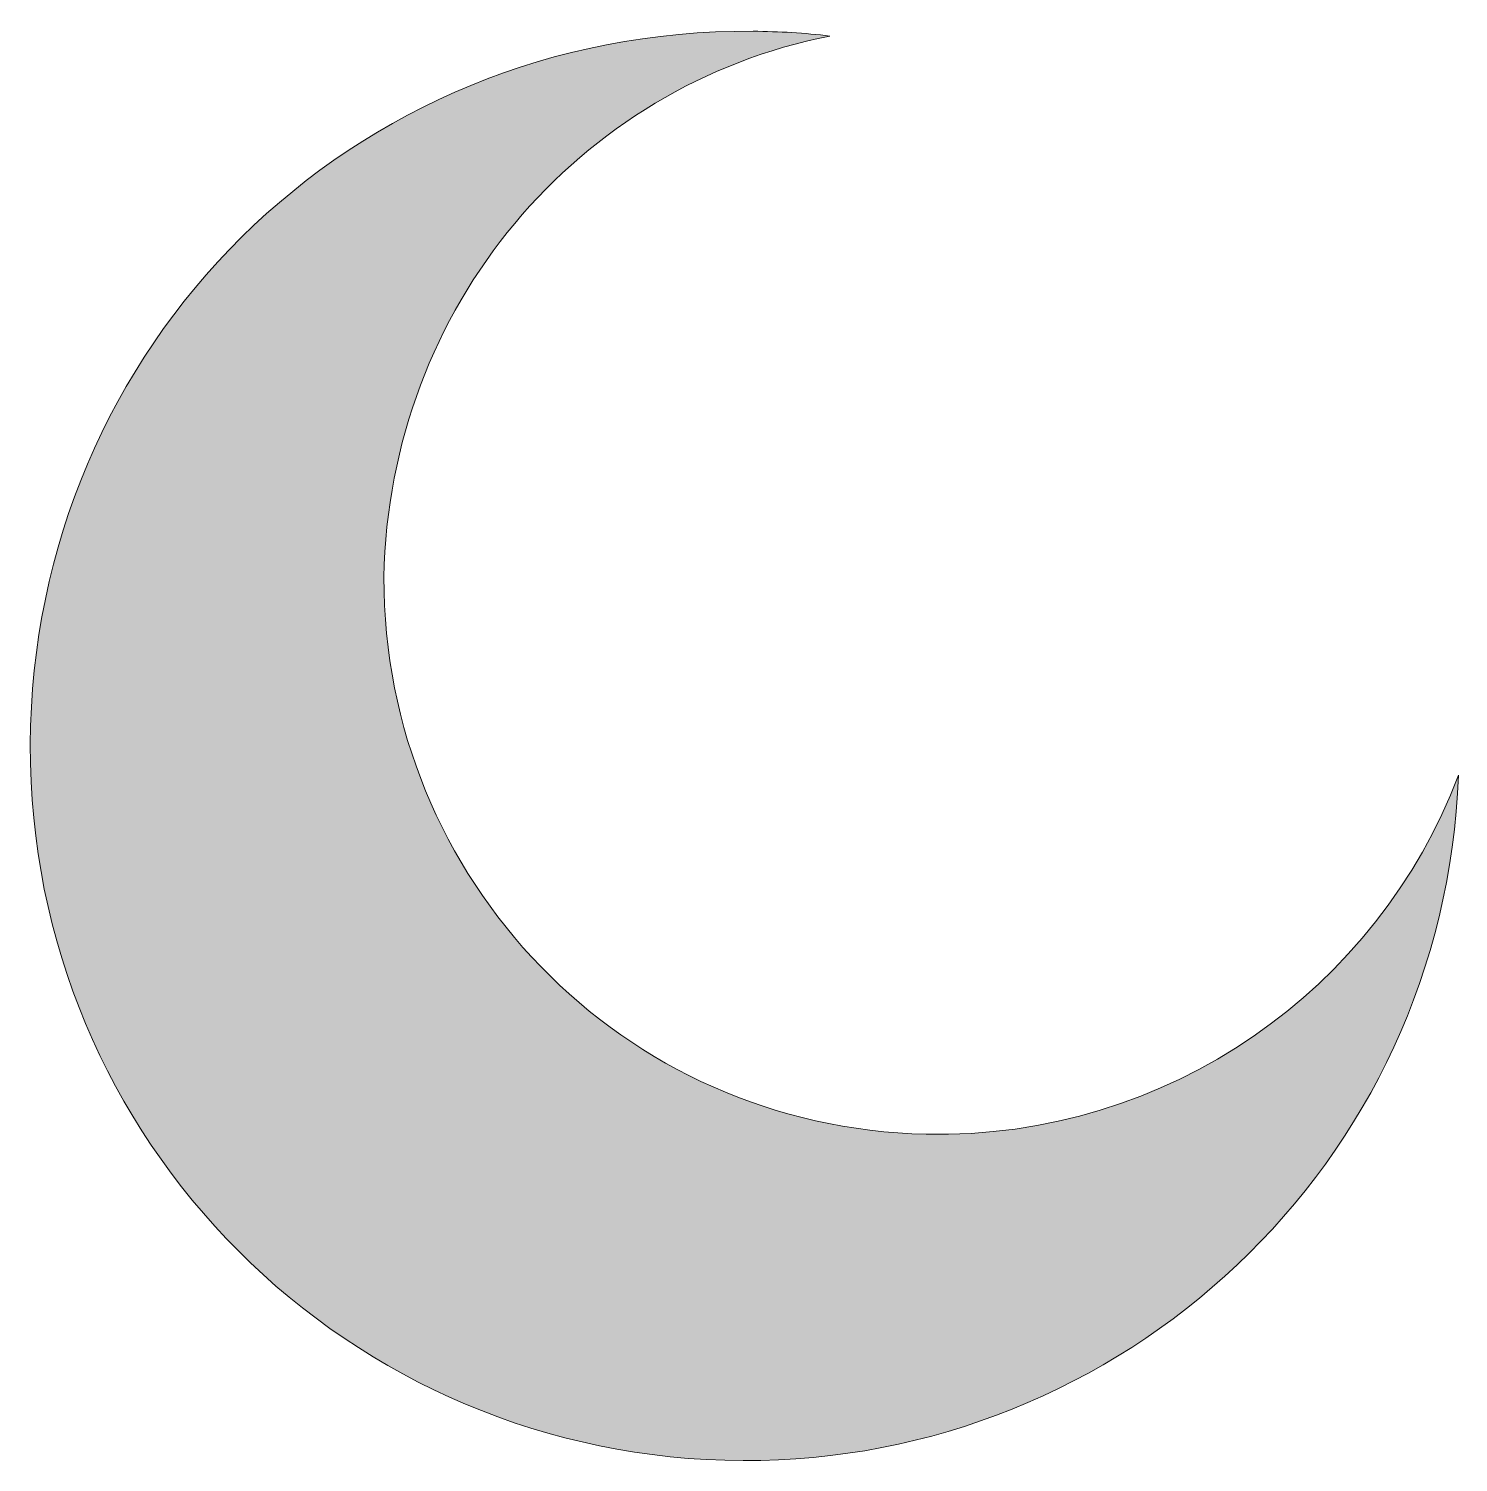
# Model space of a CAD drawing. Header units: inches. Extents: x 24.6 to 36.6, y -12 to 0.
import ezdxf

# ---------------------------------------------------------------- set-up
doc = ezdxf.new("R2010")
doc.units = ezdxf.units.IN
doc.header["$MEASUREMENT"] = 0
doc.layers.add('Layer 1', color=7, linetype='Continuous')

msp = doc.modelspace()

# ---------------------------------------------------------------- hatches: boundary and pattern name
at = {"layer": 'Layer 1', "true_color": 0xffffff}
h = msp.add_hatch(color=7, dxfattribs=at)
h.dxf.hatch_style = 2
edge = h.paths.add_edge_path()
edge.add_spline(control_points=[(31.315, -0.035), (31.103, -0.01), (30.888, 0.003), (30.669, 0.005), (27.295, 0.027), (24.616, -2.632), (24.602, -5.983), (24.588, -9.315), (27.279, -11.987), (30.586, -11.995), (33.757, -12.01), (36.471, -9.517), (36.59, -6.242), (35.919, -8.03), (34.155, -9.299), (32.121, -9.255), (29.571, -9.2), (27.565, -7.118), (27.57, -4.579), (27.614, -2.301), (29.206, -0.45), (31.315, -0.035)], knot_values=[0, 0, 0, 0, 1, 1, 1, 2, 2, 2, 3, 3, 3, 4, 4, 4, 5, 5, 5, 6, 6, 6, 7, 7, 7, 7], degree=3, periodic=1)

# ---------------------------------------------------------------- linework, layer by layer
at = {"layer": 'Layer 1', "lineweight": 0}
msp.add_open_spline([(31.315, -0.035), (31.103, -0.01), (30.888, 0.003), (30.669, 0.005), (27.295, 0.027), (24.616, -2.632), (24.602, -5.983), (24.588, -9.315), (27.279, -11.987), (30.586, -11.995), (33.757, -12.01), (36.471, -9.517), (36.59, -6.242), (35.919, -8.03), (34.155, -9.299), (32.121, -9.255), (29.571, -9.2), (27.565, -7.118), (27.57, -4.579), (27.614, -2.301), (29.206, -0.45), (31.315, -0.035)], degree=3, knots=[0, 0, 0, 0, 1, 1, 1, 2, 2, 2, 3, 3, 3, 4, 4, 4, 5, 5, 5, 6, 6, 6, 7, 7, 7, 7], dxfattribs=at)

doc.saveas('drawing.dxf')
